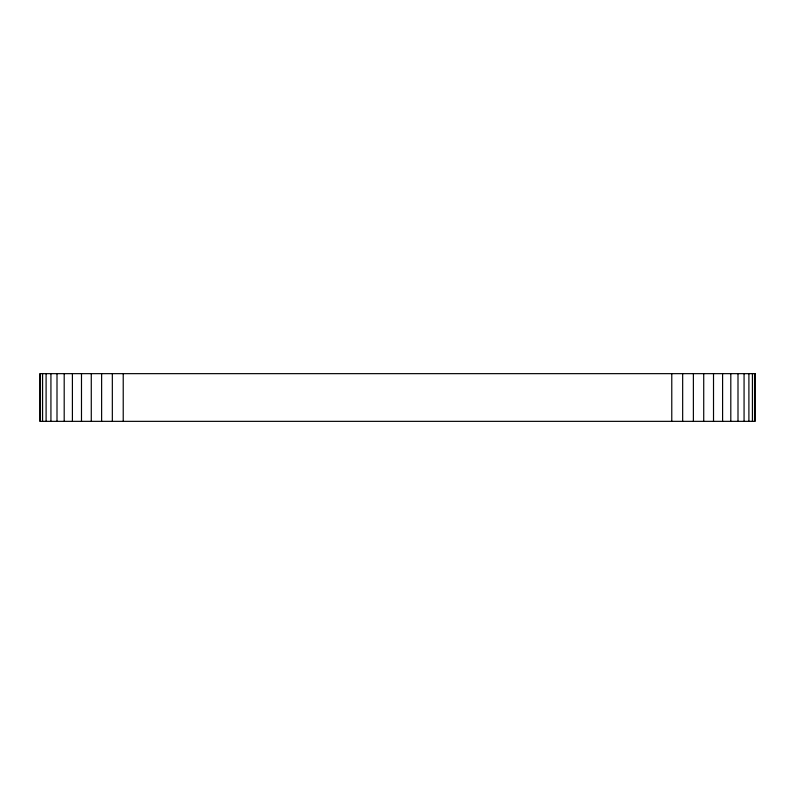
<?xml version="1.0" encoding="UTF-8"?>
<svg xmlns="http://www.w3.org/2000/svg" width="795" height="795" viewBox="0 0 795 795"><rect width="100%" height="100%" fill="white"/><g stroke="black" fill="none" stroke-linecap="round" stroke-linejoin="round"><path stroke-width="1.19" d="M754.534 373.65L754.534 421.35M752.408 373.65L752.408 421.35M748.9 373.65L748.9 421.35M744.07 373.65L744.07 421.35M737.999 373.65L737.999 421.35M730.804 373.65L730.804 421.35M722.595 373.65L722.595 421.35M713.513 373.65L713.513 421.35M703.724 373.65L703.724 421.35M693.379 373.65L693.379 421.35M682.667 373.65L682.667 421.35M671.775 373.65L671.775 421.35M123.225 373.65L123.225 421.35M112.334 373.65L112.334 421.35M101.621 373.65L101.621 421.35M91.276 373.65L91.276 421.35M81.487 373.65L81.487 421.35M72.405 373.65L72.405 421.35M64.196 373.65L64.196 421.35M57.002 373.65L57.002 421.35M50.93 373.65L50.93 421.35M46.1 373.65L46.1 421.35M42.592 373.65L42.592 421.35M40.465 373.65L40.465 421.35M755.25 373.65L39.75 373.65L39.75 421.35L755.25 421.35L755.25 373.65"/></g></svg>
